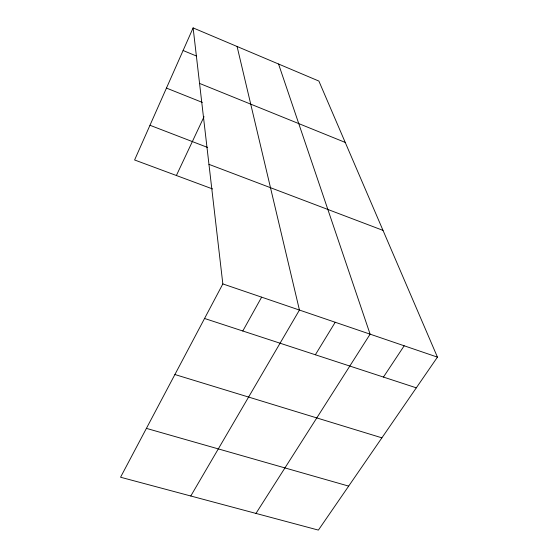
<?xml version="1.0" encoding="UTF-8"?>
<svg xmlns="http://www.w3.org/2000/svg" width="558" height="558" viewBox="0 0 558 558"><rect width="100%" height="100%" fill="white"/><g stroke="black" fill="none" stroke-linecap="round" stroke-linejoin="round"><path stroke-width="0.84" d="M193.117 27.9L222.837 283.924L120.556 477.23L318.388 530.1L437.444 357.134L318.883 81.063L193.117 27.9L134.597 159.972L212.598 188.96M176.384 175.498L204.047 116.713M242.793 330.999L261.632 297.156M190.787 495.999L299.437 310.053L237.087 46.488M315.361 354.769L335.212 322.259M255.969 513.416L370.114 334.165L278.554 64.017M383.451 377.075L404.187 345.793M146.405 428.377L348.666 486.109M174.898 374.523L381.895 437.835M204.556 318.472L416.31 387.838M222.837 283.924L437.444 357.134M208.957 164.345L383.011 230.384M149.969 125.271L207.653 147.472M166.451 88.08L202.324 102.407M199.555 83.407L345.235 142.429M183.101 50.506L196.43 56.023"/></g></svg>
